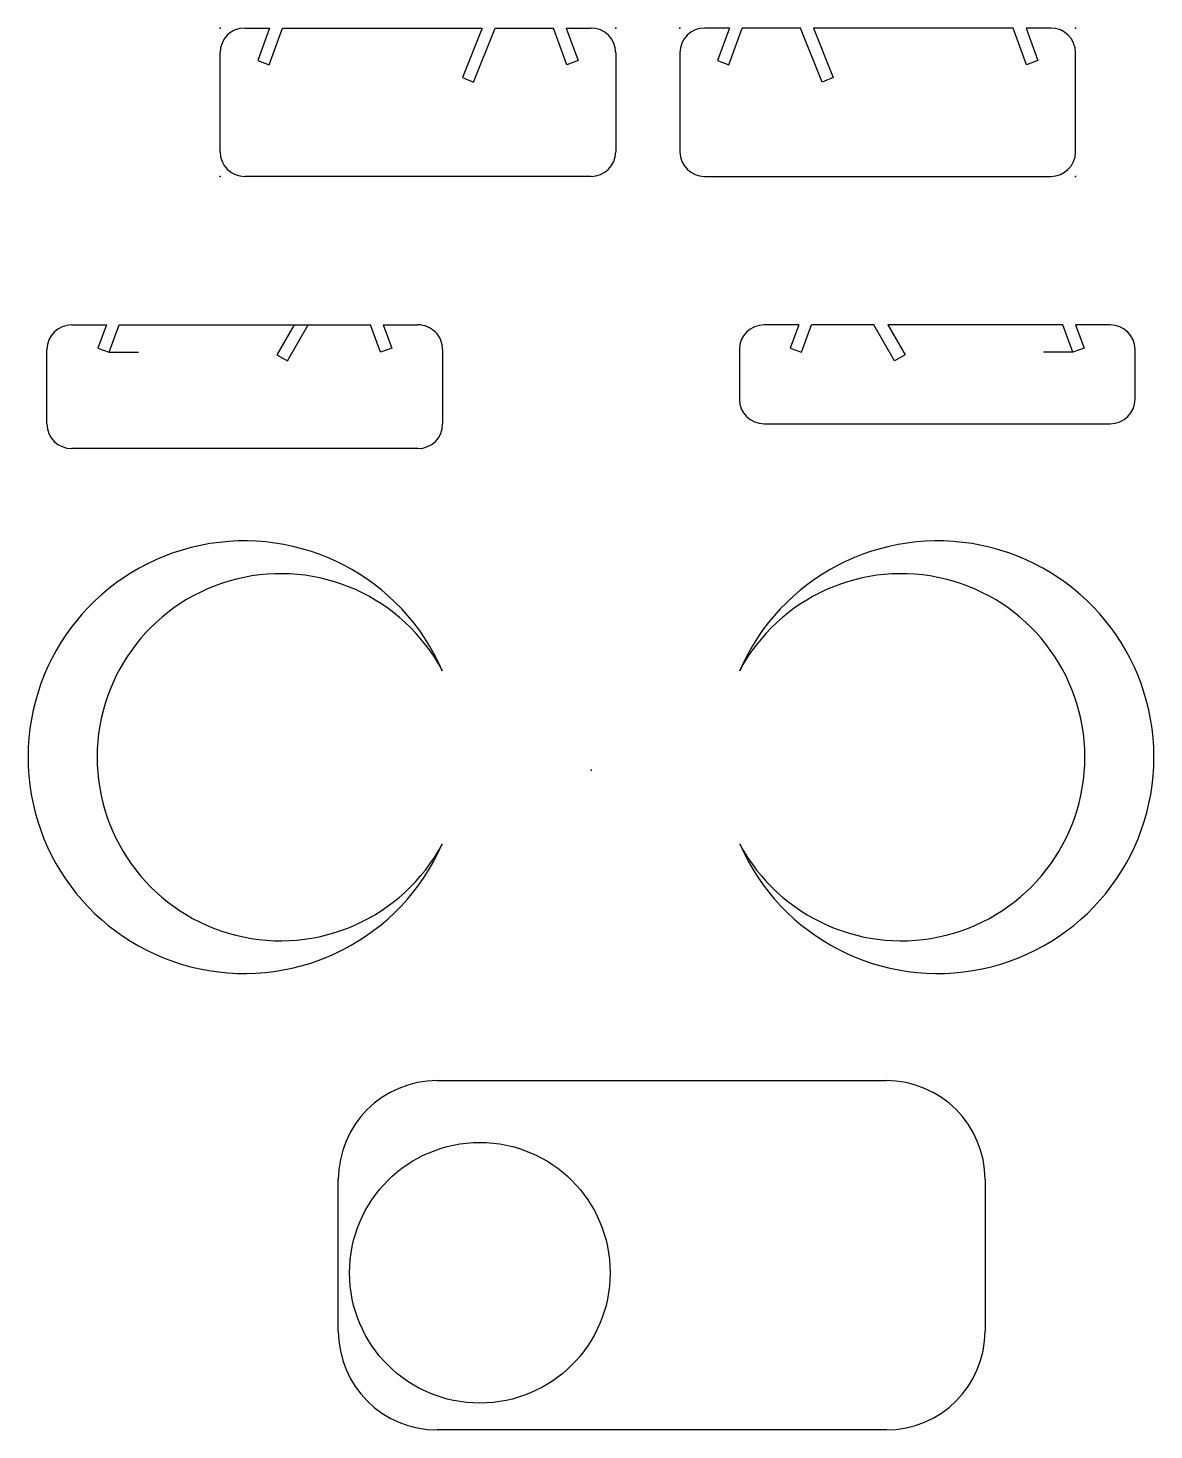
# Model space of a CAD drawing. Header units: millimetres. Extents: x -114 to 114, y -133 to 150.
import ezdxf

# ---------------------------------------------------------------- set-up
doc = ezdxf.new("R2010")
doc.units = ezdxf.units.MM
doc.header["$MEASUREMENT"] = 0
doc.layers.add('レーザー３ maria v1_Sketch1', color=7, linetype='Continuous')
doc.layers.add('レーザー３ maria v1_Sketch2', color=7, linetype='Continuous')

msp = doc.modelspace()

# ---------------------------------------------------------------- linework, layer by layer
at = {"layer": 'レーザー３ maria v1_Sketch1'}
for p, q in [((-105, 90), (-98, 90)), ((-98, 90), (-99.71, 85.3)), ((-97.41, 84.46), (-95.39, 90)), ((-95.39, 90), (-93, 90)), ((-95.39, 90), (-60, 90)), ((-60, 90), (-63.5, 83.94)), ((-61.38, 82.71), (-57.17, 90)), ((-60, 90), (-53, 90)), ((-57.17, 90), (-44.61, 90)), ((-42.59, 84.46), (-44.61, 90)), ((-42, 90), (-35, 90)), ((-42, 90), (-37, 90)), ((-42, 90), (-40.29, 85.3)), ((42, 90), (35, 90)), ((42, 90), (37, 90)), ((42, 90), (40.29, 85.3)), ((42.59, 84.46), (44.61, 90)), ((57.17, 90), (44.61, 90)), ((57.17, 90), (53, 90)), ((61.38, 82.71), (57.17, 90)), ((60, 90), (63.5, 83.94)), ((95.39, 90), (60, 90)), ((95.39, 90), (93, 90)), ((97.41, 84.46), (95.39, 90)), ((105, 90), (98, 90)), ((98, 90), (99.71, 85.3)), ((-99.71, 85.3), (-97.41, 84.46)), ((-40.29, 85.3), (-42.59, 84.46)), ((40.29, 85.3), (42.59, 84.46)), ((99.71, 85.3), (97.41, 84.46)), ((-110, 69.99), (-110, 85)), ((-97.41, 84.46), (-91.52, 84.46)), ((-63.5, 83.94), (-61.38, 82.71)), ((-30, 85), (-30, 69.99)), ((30, 85), (30, 75)), ((63.5, 83.94), (61.38, 82.71)), ((97.41, 84.46), (91.52, 84.46)), ((110, 75), (110, 85)), ((35, 70), (105, 70)), ((-35, 64.99), (-105, 64.99)), ((-31.09, -62.77), (59.67, -62.77)), ((-51.09, -113.38), (-51.09, -82.77)), ((79.67, -82.77), (79.67, -113.38)), ((59.67, -133.38), (-31.09, -133.38))]:
    msp.add_line(p, q, dxfattribs=at)
msp.add_circle((-22.48, -101.61), 26.35, dxfattribs=at)
for centre, radius, start, end in [((-105, 85), 5, 90, 180), ((-35, 85), 5, 360, 90.0001), ((35, 85), 5, 90, 180), ((105, 85), 5, 0, 90), ((35, 75), 5, 180, 270), ((105, 75), 5, 270, 360), ((-105, 69.99), 5, 180, 270), ((-35, 69.99), 5, 270, 360), ((-70.11, 2.61), 43.72, 23.4378, 336.3518), ((70.11, 2.61), 43.72, 203.6482, 156.5622), ((-62.76, 2.6), 37.1, 27.976, 331.8136), ((62.76, 2.6), 37.1, 208.1864, 152.024), ((-31.09, -82.77), 20, 90, 180), ((59.67, -82.77), 20, 360, 90), ((-31.09, -113.38), 20, 180, 270), ((59.67, -113.38), 20, 270, 0)]:
    msp.add_arc(centre, radius, start, end, dxfattribs=at)
msp.add_point((0, 0), dxfattribs=at)
at = {"layer": 'レーザー３ maria v1_Sketch2'}
for p, q in [((-70, 150), (-65, 150)), ((-65, 150), (-67.39, 143.42)), ((-65.96, 150), (-65, 150)), ((-65.09, 142.58), (-62.39, 150)), ((-62.39, 150), (-22, 150)), ((-22, 150), (-26, 140)), ((-23.73, 139.09), (-19.36, 150)), ((-19.36, 150), (-7.61, 150)), ((-4.91, 142.58), (-7.61, 150)), ((-5, 150), (-2.61, 143.42)), ((-5, 150), (0, 150)), ((27.98, 150), (22.98, 150)), ((27.98, 150), (25.59, 143.42)), ((27.89, 142.58), (30.59, 150)), ((42.34, 150), (30.59, 150)), ((46.71, 139.09), (42.34, 150)), ((85.38, 150), (44.98, 150)), ((44.98, 150), (48.98, 140)), ((88.07, 142.58), (85.38, 150)), ((88.94, 150), (87.98, 150)), ((87.98, 150), (90.38, 143.42)), ((92.98, 150), (87.98, 150)), ((-75, 125), (-75, 145)), ((5, 145), (5, 125)), ((17.98, 145), (17.98, 125)), ((97.98, 125), (97.98, 145)), ((-67.39, 143.42), (-65.09, 142.58)), ((-2.61, 143.42), (-4.91, 142.58)), ((25.59, 143.42), (27.89, 142.58)), ((90.38, 143.42), (88.07, 142.58)), ((-26, 140), (-23.73, 139.09)), ((48.98, 140), (46.71, 139.09)), ((0, 120), (-70, 120)), ((22.98, 120), (92.98, 120))]:
    msp.add_line(p, q, dxfattribs=at)
for centre, start, end in [((-70, 145), 90, 180), ((0, 145), 0, 90), ((22.98, 145), 90, 180), ((92.98, 145), 0, 90), ((-70, 125), 180, 270), ((0, 125), 270, 360), ((22.98, 125), 180, 270), ((92.98, 125), 270, 0)]:
    msp.add_arc(centre, 5, start, end, dxfattribs=at)
for p in [(-75, 150), (5, 150), (17.98, 150), (97.98, 150), (-75, 120), (97.98, 120), (0, 0)]:
    msp.add_point(p, dxfattribs=at)

doc.saveas('drawing.dxf')
